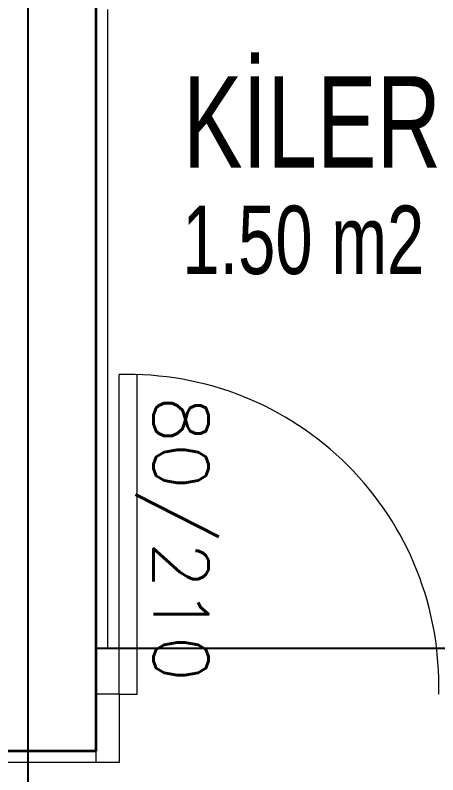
# Model space of a CAD drawing. Header units: inches. Extents: x -7543 to -822, y 102837 to 190349.
# Drawn here: x -831.46392 to -831.44542, y 102836.9094 to 102836.94268 of the extents above; entities that cross this region are included whole.
import ezdxf

# ---------------------------------------------------------------- set-up
doc = ezdxf.new("R2010")
doc.units = ezdxf.units.IN
doc.header["$MEASUREMENT"] = 0
doc.linetypes.add('DASHDOTX2', pattern=[2, 1, -0.5, 0, -0.5])
doc.layers.get('Defpoints').update_dxf_attribs({"lineweight": 25})
for name, color, linetype, lineweight in [('AKS', 1, 'Continuous', 25), ('SIVA', 150, 'Continuous', 15), ('YAZI', 7, 'Continuous', 25)]:
    doc.layers.add(name, color=color, linetype=linetype, lineweight=lineweight)
doc.layers.add('DUVAR', color=7, linetype='Continuous', lineweight=35, true_color=0xfc4642)
doc.layers.add('KAPI', color=7, linetype='Continuous', lineweight=18, true_color=0xffb360)
doc.styles.add('arıal', font='arial.ttf', dxfattribs={"width": 0.7})
doc.styles.add('TXTX', font='TXTX')

msp = doc.modelspace()

# ---------------------------------------------------------------- linework, layer by layer
at = {"layer": 'AKS', "linetype": 'DASHDOTX2', "ltscale": 10}
msp.add_line((-831.4633773943481, 102837.241780972), (-831.4633773943481, 102836.7293249838), dxfattribs=at)
at = {"layer": 'Defpoints', "color": 4}
for p, q in [((-831.4603784286427, 102836.9149307916), (-831.4603784286427, 102837.0559307916)), ((-831.4403773943479, 102836.9149307916), (-831.4603784286427, 102836.9149307916))]:
    msp.add_line(p, q, dxfattribs=at)
at = {"layer": 'DUVAR'}
for q in [(-831.460377394348, 102836.9554307916), (-831.485377394348, 102836.9104307916)]:
    msp.add_line((-831.460377394348, 102836.9104307916), q, dxfattribs=at)
at = {"layer": 'KAPI'}
for p, q in [((-831.459377394348, 102836.9129307916), (-831.459377394348, 102836.9269307916)), ((-831.4585773943481, 102836.9129307916), (-831.4585773943481, 102836.9269307916)), ((-831.459377394348, 102836.9129307916), (-831.460377394348, 102836.9129307916)), ((-831.460377394348, 102836.9099307916), (-831.460377394348, 102836.9129307916)), ((-831.459377394348, 102836.9129307916), (-831.459377394348, 102836.9099307916)), ((-831.459377394348, 102836.9129307916), (-831.4585773943481, 102836.9129307916)), ((-831.459377394348, 102836.9099307916), (-831.460377394348, 102836.9099307916))]:
    msp.add_line(p, q, dxfattribs=at)
msp.add_arc((-831.458977394348, 102836.9133307916), 0.01360588108133885, 358.3153156342385, 91.68468432128964, dxfattribs=at)
at = {"layer": 'SIVA'}
for p, q in [((-831.459877394348, 102836.9429307916), (-831.459877394348, 102836.9149307916)), ((-831.460377394348, 102836.9099307916), (-831.485377394348, 102836.9099307916))]:
    msp.add_line(p, q, dxfattribs=at)

# ---------------------------------------------------------------- texts
at = {"layer": 'KAPI', "style": 'TXTX'}
msp.add_text('80/210', height=0.0024, rotation=270, dxfattribs=at).set_placement((-831.4578607516827, 102836.9259958738))
at = {"layer": 'YAZI', "style": 'arıal', "width": 0.7}
for s, height, p in [('KİLER', 0.004, (-831.4565777848733, 102836.9360055251)), ('1.50 m2', 0.003, (-831.4566073622676, 102836.9313371772, -0.011684))]:
    msp.add_text(s, height=height, dxfattribs=at).set_placement(p)

doc.saveas('drawing.dxf')
